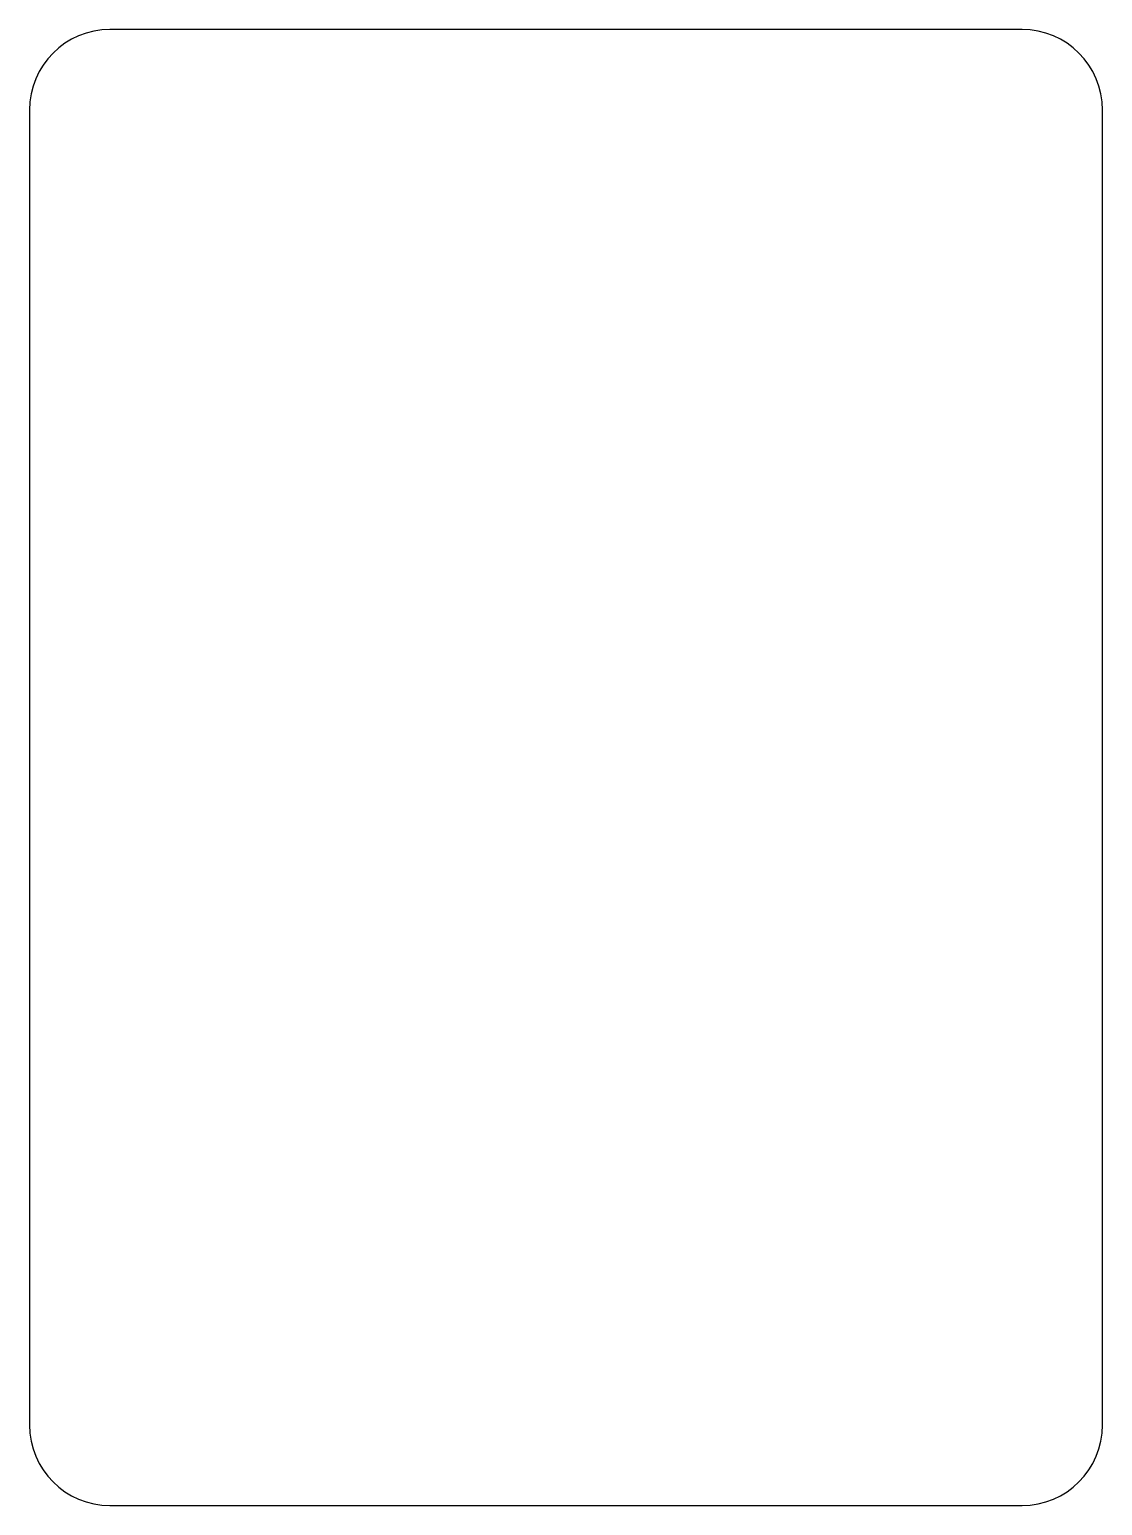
# Model space of a CAD drawing. Extents: x -20 to 20, y -27.5 to 27.5.
import ezdxf

# ---------------------------------------------------------------- set-up
doc = ezdxf.new("R2010")
doc.units = 0
doc.layers.get('0').update_dxf_attribs({"linetype": 'continuous'})

# ---------------------------------------------------------------- blocks, each defined once
blk = doc.blocks.new('FACEFEAT')
at = {"color": 0}
for p, q in [((17, 27.5), (-17, 27.5)), ((-20, 24.5), (-20, -24.5)), ((20, -24.5), (20, 24.5)), ((-17, -27.5), (17, -27.5))]:
    blk.add_line(p, q, dxfattribs=at)
for centre, start, end in [((-17, 24.5), 90, -180), ((17, 24.5), 0, 90), ((-17, -24.5), -180, -90), ((17, -24.5), -90, 0)]:
    blk.add_arc(centre, 3, start, end, dxfattribs=at)

msp = doc.modelspace()

# ---------------------------------------------------------------- block references
at = {"color": 0}
msp.add_blockref('FACEFEAT', (0, 0), dxfattribs=at)

doc.saveas('drawing.dxf')
